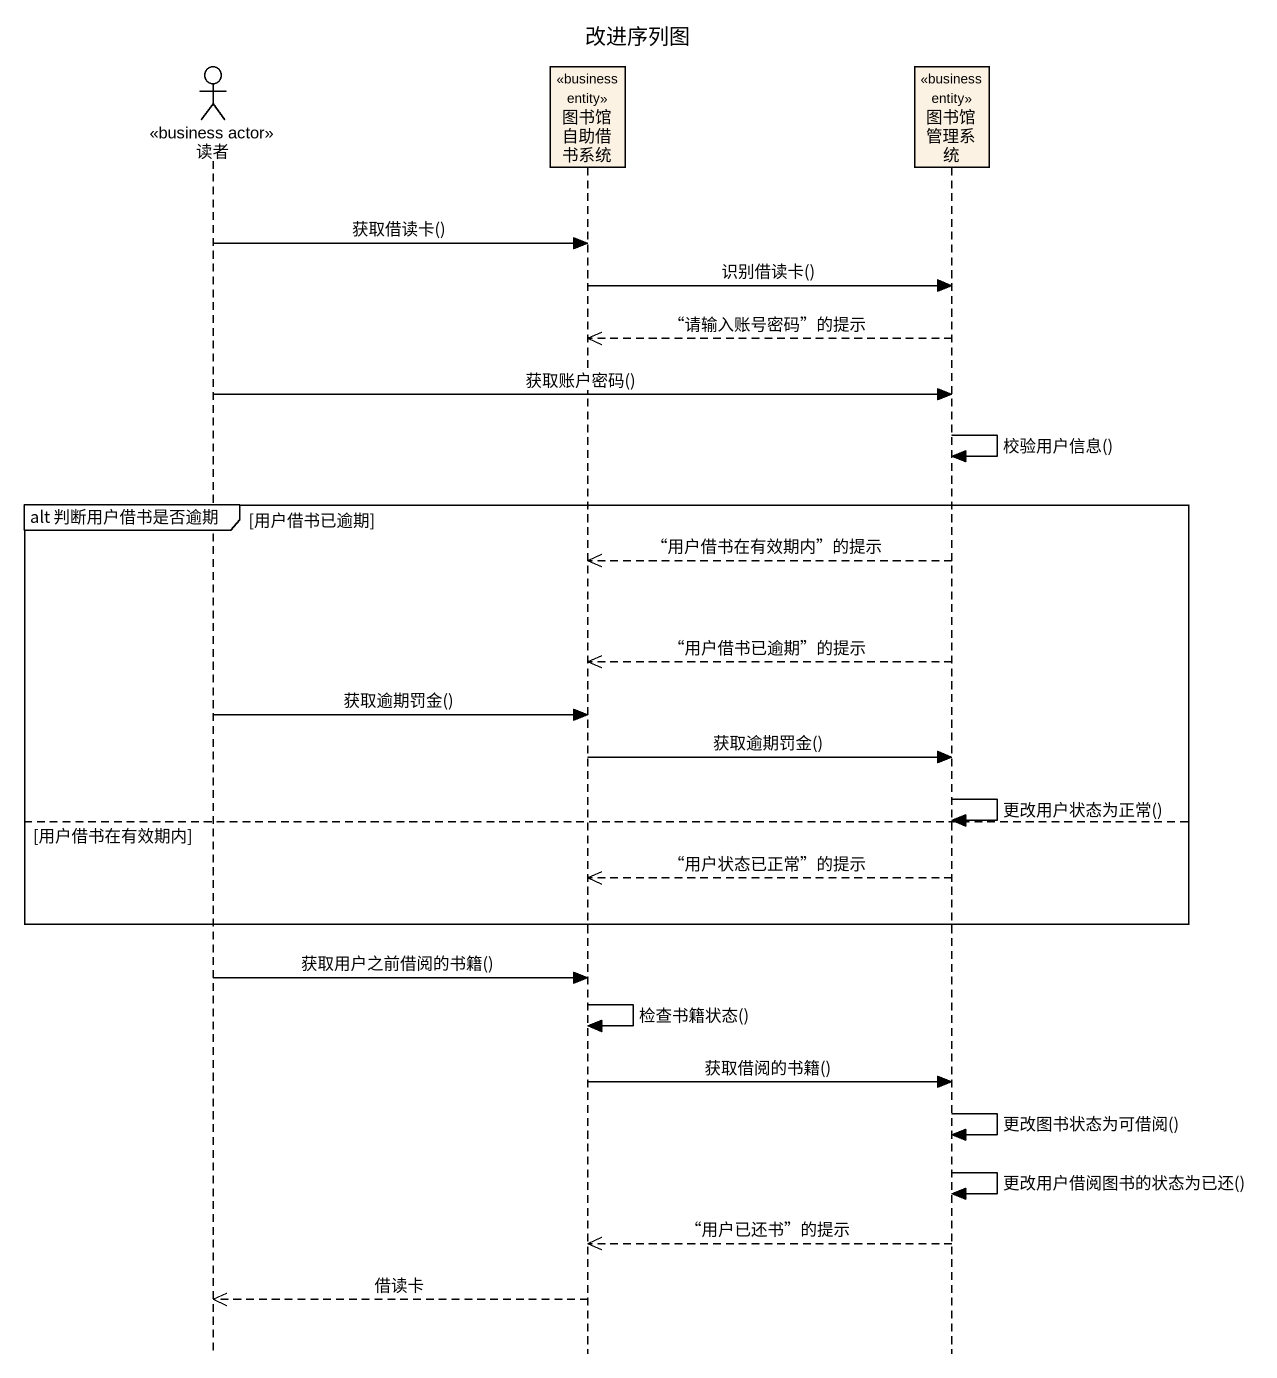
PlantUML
@startuml
title 改进序列图
hide footbox
actor 读者 <<business actor>>
participant 图书馆自助借书系统 <<business entity>>
participant 图书馆管理系统 <<business entity>>

读者 -> 图书馆自助借书系统 : 获取借读卡()
图书馆自助借书系统 -> 图书馆管理系统 : 识别借读卡()
图书馆管理系统 -->> 图书馆自助借书系统 : “请输入账号密码”的提示
读者 -> 图书馆管理系统 : 获取账户密码()
图书馆管理系统 -> 图书馆管理系统 : 校验用户信息()
group alt 判断用户借书是否逾期 [用户借书已逾期]
  图书馆管理系统 -->> 图书馆自助借书系统 : “用户借书在有效期内”的提示
  图书馆管理系统 -->> 图书馆自助借书系统 : “用户借书已逾期”的提示
  读者 -> 图书馆自助借书系统 : 获取逾期罚金()
  图书馆自助借书系统 -> 图书馆管理系统 : 获取逾期罚金()
  图书馆管理系统 -> 图书馆管理系统 : 更改用户状态为正常()
else 用户借书在有效期内
  图书馆管理系统 -->> 图书馆自助借书系统 : “用户状态已正常”的提示
end
读者 -> 图书馆自助借书系统 : 获取用户之前借阅的书籍()
图书馆自助借书系统 -> 图书馆自助借书系统 : 检查书籍状态()
图书馆自助借书系统 -> 图书馆管理系统 : 获取借阅的书籍()
图书馆管理系统 -> 图书馆管理系统 : 更改图书状态为可借阅()
图书馆管理系统 -> 图书馆管理系统 : 更改用户借阅图书的状态为已还()
图书馆管理系统 -->> 图书馆自助借书系统 : “用户已还书”的提示
图书馆自助借书系统 -->> 读者 : 借读卡
@enduml
